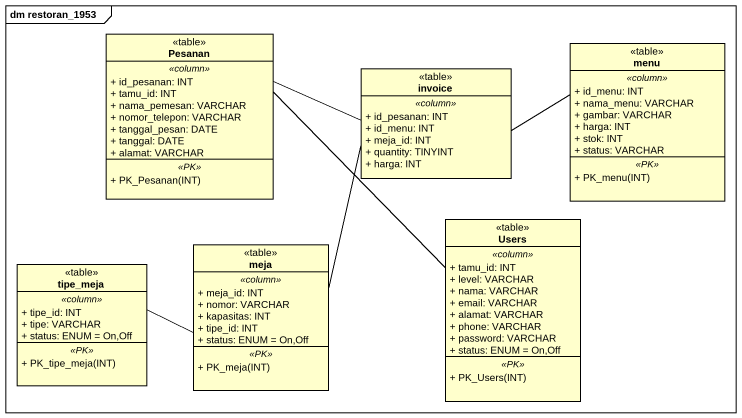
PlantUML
@startuml
mainframe dm restoran_1953
hide circle
hide empty members
skinparam classAttributeIconSize 0
class Pesanan <<table>> {
  .. <<column>> ..
  + id_pesanan: INT
  + tamu_id: INT
  + nama_pemesan: VARCHAR
  + nomor_telepon: VARCHAR
  + tanggal_pesan: DATE
  + tanggal: DATE
  + alamat: VARCHAR
  .. <<PK>> ..
  + PK_Pesanan(INT)
}
class invoice <<table>> {
  .. <<column>> ..
  + id_pesanan: INT
  + id_menu: INT
  + meja_id: INT
  + quantity: TINYINT
  + harga: INT
}
class menu <<table>> {
  .. <<column>> ..
  + id_menu: INT
  + nama_menu: VARCHAR
  + gambar: VARCHAR
  + harga: INT
  + stok: INT
  + status: VARCHAR
  .. <<PK>> ..
  + PK_menu(INT)
}
class meja <<table>> {
  .. <<column>> ..
  + meja_id: INT
  + nomor: VARCHAR
  + kapasitas: INT
  + tipe_id: INT
  + status: ENUM = On,Off
  .. <<PK>> ..
  + PK_meja(INT)
}
class Users <<table>> {
  .. <<column>> ..
  + tamu_id: INT
  + level: VARCHAR
  + nama: VARCHAR
  + email: VARCHAR
  + alamat: VARCHAR
  + phone: VARCHAR
  + password: VARCHAR
  + status: ENUM = On,Off
  .. <<PK>> ..
  + PK_Users(INT)
}
class tipe_meja <<table>> {
  .. <<column>> ..
  + tipe_id: INT
  + tipe: VARCHAR
  + status: ENUM = On,Off
  .. <<PK>> ..
  + PK_tipe_meja(INT)
}
Pesanan -right- invoice
Pesanan -- Users
invoice -right- menu
meja -up- invoice
tipe_meja -right- meja
@enduml
